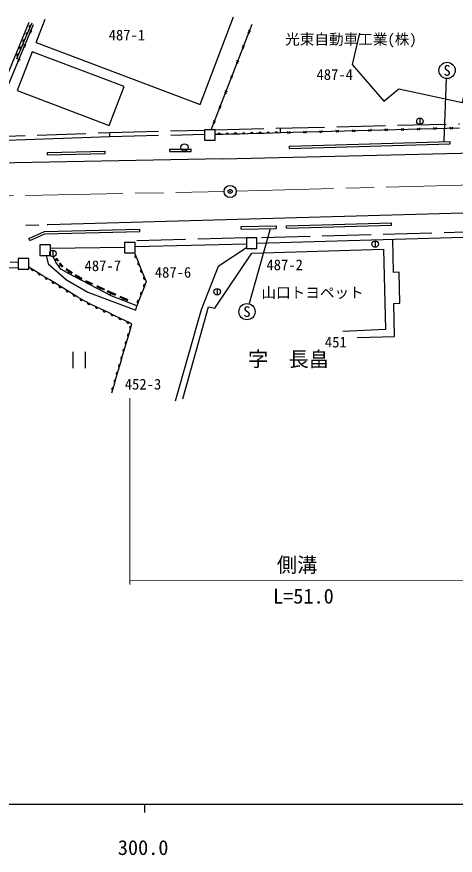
# Model space of a CAD drawing. Units: millimetres, scale not verified. Extents: x 40000 to 680000, y 20000 to 380000.
# Drawn here: x 352278 to 406294, y 198715 to 302110 of the extents above; entities that cross this region are included whole.
import ezdxf
from ezdxf.enums import TextEntityAlignment as Align

# ---------------------------------------------------------------- set-up
doc = ezdxf.new("R2010")
doc.units = ezdxf.units.MM
doc.header["$LTSCALE"] = 1000
doc.header["$PDMODE"] = 32
doc.header["$PDSIZE"] = 500
doc.linetypes.add('CHAIN', pattern=[18.5, 12, -1.5, 3.5, -1.5])
doc.linetypes.add('DASHED', pattern=[7.5, 6, -1.5])
for name, color, linetype, lineweight in [('M-BGD', 7, 'Continuous', 25), ('M-BGD-EXST', 7, 'Continuous', 25), ('M-BMK', 2, 'CHAIN', 13), ('M-BMK-SRVR', 3, 'Continuous', 25), ('M-STR-HTXT', 7, 'Continuous', 13), ('M-STR-STRC', 7, 'Continuous', 25), ('M-TTL-BAND', 7, 'Continuous', 25)]:
    doc.layers.add(name, color=color, linetype=linetype, lineweight=lineweight)
doc.layers.add('M-BMK-HTXT', color=7, linetype='Continuous')
doc.layers.add('M-OTRS', color=6, linetype='Continuous')
doc.styles.add('ＭＳ ゴシック', font='')
doc.styles.get('ＭＳ ゴシック').set_extended_font_data('MS Gothic')

msp = doc.modelspace()

# ---------------------------------------------------------------- linework, layer by layer
at = {"layer": 'M-BGD'}
for p, q in [((374889, 291307), (378973, 302110)), ((353766, 301403), (350096, 292608)), ((350690, 292371), (354355, 301169)), ((354113, 301314), (353741, 300432)), ((354685, 298946), (355768, 301811)), ((376232, 288176), (381271, 301190)), ((353741, 300432), (353369, 299549)), ((353831, 300172), (354145, 300406)), ((354016, 300095), (353961, 300483)), ((380754, 300132), (381068, 300388)), ((380941, 300060), (380881, 300460)), ((353369, 299549), (352997, 298667)), ((354685, 298946), (374889, 291307)), ((352625, 297784), (352253, 296902)), ((354161, 297794), (352345, 293006)), ((352997, 298667), (352625, 297784)), ((353098, 298412), (353412, 298646)), ((353283, 298335), (353228, 298723)), ((365493, 293495), (354161, 297794)), ((380034, 298273), (380348, 298529)), ((380221, 298200), (380162, 298601)), ((352365, 296653), (352680, 296887)), ((352550, 296576), (352495, 296964)), ((379315, 296414), (379628, 296670)), ((379501, 296341), (379442, 296742)), ((378595, 294554), (378909, 294811)), ((378781, 294482), (378722, 294883)), ((352345, 293006), (363677, 288708)), ((363677, 288708), (365493, 293495)), ((377875, 292695), (378189, 292952)), ((378061, 292623), (378002, 293024)), ((377155, 290836), (377469, 291093)), ((377342, 290764), (377282, 291165)), ((376435, 288977), (376749, 289234)), ((376622, 288905), (376563, 289306)), ((363752, 287342), (363736, 287842)), ((376703, 288176), (375403, 288176)), ((375403, 288176), (375403, 286876)), ((376703, 286876), (376703, 288176)), ((377712, 287599), (376703, 287573)), ((378720, 287625), (377712, 287599)), ((379729, 287652), (378720, 287625)), ((380737, 287678), (379729, 287652)), ((381746, 287704), (380737, 287678)), ((382755, 287730), (381746, 287704)), ((383763, 287757), (382755, 287730)), ((384772, 287783), (383763, 287757)), ((406811, 288387), (384772, 287783)), ((385954, 287715), (385594, 287906)), ((385948, 287915), (385600, 287706)), ((387957, 287770), (387598, 287960)), ((387952, 287970), (387603, 287761)), ((389961, 287825), (389601, 288015)), ((389955, 288025), (389607, 287815)), ((391964, 287880), (391605, 288070)), ((391959, 288080), (391610, 287870)), ((393968, 287935), (393608, 288125)), ((393962, 288135), (393614, 287925)), ((395972, 287990), (395612, 288180)), ((395966, 288190), (395617, 287980)), ((397975, 288045), (397615, 288235)), ((397970, 288245), (397621, 288035)), ((399979, 288100), (399619, 288290)), ((399973, 288300), (399625, 288090)), ((401982, 288155), (401623, 288345)), ((401977, 288355), (401628, 288145)), ((403986, 288210), (403626, 288400)), ((403980, 288410), (403632, 288200)), ((405989, 288265), (405630, 288455)), ((405984, 288465), (405635, 288255)), ((347326, 286745), (363752, 287342)), ((375403, 286876), (376703, 286876)), ((385887, 286161), (405652, 286730)), ((385896, 285861), (405661, 286430)), ((405661, 286430), (405652, 286730)), ((356065, 285383), (363160, 285557)), ((356072, 285083), (356065, 285383)), ((363167, 285257), (363160, 285557)), ((371124, 285499), (371125, 285799)), ((371124, 285499), (373743, 285491)), ((371125, 285799), (373744, 285791)), ((373743, 285491), (373744, 285791)), ((385896, 285861), (385887, 286161)), ((356072, 285083), (363167, 285257)), ((379911, 276232), (384241, 276316)), ((379916, 275932), (379911, 276232)), ((384241, 276316), (384247, 276016)), ((385514, 276334), (398443, 276717)), ((385523, 276035), (385514, 276334)), ((385523, 276035), (398452, 276417)), ((398452, 276417), (398443, 276717)), ((367434, 275623), (367427, 275922)), ((379916, 275932), (384247, 276016)), ((381862, 274187), (411106, 275054)), ((353903, 274503), (353779, 274776)), ((366854, 274290), (365554, 274290)), ((365554, 274290), (365554, 272990)), ((366854, 272990), (366854, 274290)), ((366854, 273795), (380562, 274101)), ((381862, 274835), (380562, 274835)), ((380562, 274835), (380562, 273535)), ((381862, 273535), (381862, 274835)), ((398549, 274681), (398651, 270592)), ((356436, 273979), (355136, 273979)), ((355136, 273979), (355136, 272679)), ((356436, 272679), (356436, 273979)), ((356436, 273592), (365554, 273700)), ((365554, 272990), (366854, 272990)), ((366773, 272990), (367135, 272104)), ((380562, 273535), (381862, 273535)), ((353758, 272283), (352458, 272283)), ((352458, 272283), (352458, 270983)), ((353758, 270983), (353758, 272283)), ((355136, 272679), (356436, 272679)), ((357181, 272116), (357021, 272020)), ((357042, 272277), (357319, 271955)), ((357129, 272330), (357407, 272007)), ((367135, 272104), (367496, 271218)), ((352458, 271147), (337550, 270780)), ((352458, 271838), (351464, 271821)), ((352458, 270983), (353758, 270983)), ((354621, 270708), (353758, 271233)), ((357485, 271686), (357887, 271232)), ((357686, 271459), (357492, 271309)), ((357591, 271767), (357993, 271314)), ((358307, 270939), (359072, 270446)), ((358380, 271050), (359146, 270557)), ((367496, 271218), (367858, 270331)), ((355483, 270182), (354621, 270708)), ((356345, 269656), (355483, 270182)), ((358690, 270693), (358555, 270490)), ((359453, 270264), (360264, 269741)), ((359502, 270348), (360313, 269826)), ((359859, 270002), (359770, 269847)), ((367858, 270331), (368219, 269445)), ((399392, 270610), (398651, 270592)), ((399487, 266777), (399392, 270610)), ((357207, 269130), (356345, 269656)), ((358069, 268604), (357207, 269130)), ((360714, 269521), (361564, 269135)), ((360762, 269603), (361613, 269217)), ((361139, 269328), (361050, 269177)), ((362089, 268853), (363023, 268430)), ((362144, 268962), (363078, 268538)), ((368219, 269445), (367836, 268451)), ((358932, 268078), (358069, 268604)), ((359794, 267552), (358932, 268078)), ((362556, 268641), (362455, 268442)), ((363359, 268236), (364407, 267761)), ((363431, 268365), (364479, 267890)), ((363883, 267999), (363752, 267764)), ((367836, 268451), (367453, 267457)), ((360656, 267026), (359794, 267552)), ((361623, 266562), (360656, 267026)), ((364923, 267566), (365902, 267122)), ((364978, 267676), (365957, 267232)), ((365412, 267344), (365311, 267142)), ((367453, 267457), (367071, 266462)), ((398717, 266758), (399487, 266777)), ((362591, 266098), (361623, 266562)), ((363558, 265634), (362591, 266098)), ((398818, 262688), (398717, 266758)), ((364525, 265169), (363558, 265634)), ((365493, 264705), (364525, 265169)), ((366460, 264241), (365493, 264705)), ((366185, 263297), (366460, 264241)), ((365911, 262353), (366185, 263297)), ((394202, 262574), (398818, 262688)), ((365636, 261409), (365911, 262353)), ((365361, 260464), (365636, 261409)), ((365087, 259520), (365361, 260464)), ((364537, 257632), (364812, 258576)), ((364812, 258576), (365087, 259520)), ((364263, 256688), (364537, 257632)), ((363988, 255744), (364263, 256688))]:
    msp.add_line(p, q, dxfattribs=at)
at = {"layer": 'M-BGD', "linetype": 'DASHED'}
for p, q in [((376703, 288176), (406811, 288918)), ((363752, 287342), (375403, 287630)), ((384772, 287783), (384757, 288374)), ((418411, 275839), (381862, 274835)), ((380562, 274835), (366364, 274464)), ((337550, 271241), (352458, 271542))]:
    msp.add_line(p, q, dxfattribs=at)
at = {"layer": 'M-BGD'}
for points in [[(394483, 300088), (393590, 296224), (397512, 291719), (399359, 293208), (407191, 291545), (409321, 301213)], [(353779, 274776), (355679, 275642), (367427, 275922)], [(353903, 274503), (355748, 275344), (367434, 275623)], [(380562, 273616), (377087, 271295), (374993, 265954), (371794, 254728)], [(372715, 255003), (375898, 266327), (376658, 266169), (381256, 272969), (397464, 273438), (397710, 263555), (392431, 263296)], [(355895, 272679), (356147, 271655), (358415, 269666), (361042, 268134), (366925, 265918), (367071, 266462), (363894, 267689), (358634, 270442), (357712, 270999), (357109, 271848), (356804, 272445)]]:
    msp.add_lwpolyline(points, dxfattribs=at)
at = {"layer": 'M-BGD', "linetype": 'DASHED'}
msp.add_lwpolyline([(347308, 287245), (363736, 287842), (375403, 288130)], dxfattribs=at)
at = {"layer": 'M-BGD'}
msp.add_circle((372931, 286003), 452, dxfattribs=at)
for centre, radius, start, end in [((353936, 300869), 160, 70.70254, 243.58419), ((353564, 299987), 160, 70.70254, 243.58419), ((353192, 299104), 160, 70.70334, 243.58008), ((352820, 298222), 160, 70.69982, 243.58359), ((352448, 297339), 160, 70.69982, 243.58359), ((377208, 287567), 169, 8.02124, 174.96047), ((378216, 287593), 169, 8.02124, 174.96047), ((379225, 287619), 169, 8.02124, 174.96047), ((380234, 287646), 169, 8.02124, 174.96047), ((381242, 287672), 169, 8.02503, 174.95668), ((382251, 287698), 169, 8.02503, 174.95668), ((383259, 287724), 169, 8.02503, 174.95668), ((384268, 287751), 169, 8.02503, 174.95668), ((366963, 272551), 160, 115.71896, 288.66954), ((354200, 270987), 169, 155.20648, 322.0312), ((367325, 271664), 160, 115.71695, 288.66823), ((367686, 270778), 160, 115.71695, 288.66823), ((355062, 270461), 169, 155.20867, 322.03192), ((355924, 269935), 169, 155.20846, 322.02923), ((368048, 269892), 160, 115.71695, 288.66823), ((356786, 269409), 169, 155.20867, 322.03192), ((357648, 268883), 169, 155.20648, 322.0312), ((368056, 268937), 180, 78.5648, 239.31292), ((358511, 268358), 169, 155.21065, 322.02994), ((359373, 267832), 169, 155.20648, 322.0312), ((367673, 267943), 180, 78.5648, 239.31292), ((360235, 267306), 169, 155.20867, 322.03192), ((361153, 266823), 182, 164.38471, 324.33941), ((367290, 266949), 180, 78.5648, 239.31292), ((362121, 266358), 182, 164.38132, 324.3428), ((363088, 265894), 182, 164.38132, 324.3428), ((364055, 265430), 182, 164.37969, 324.34442), ((365023, 264966), 182, 164.38062, 324.3406), ((365990, 264501), 182, 164.38471, 324.33941), ((366337, 263765), 164, 78.83911, 248.7202), ((366062, 262821), 164, 78.84213, 248.72054), ((365787, 261876), 164, 78.84213, 248.72054), ((365513, 260932), 164, 78.84319, 248.71948), ((365238, 259988), 164, 78.84213, 248.72054), ((364963, 259044), 164, 78.8405, 248.72119), ((364689, 258100), 164, 78.84213, 248.72054), ((364414, 257156), 164, 78.84213, 248.72054), ((364139, 256212), 164, 78.84319, 248.71948)]:
    msp.add_arc(centre, radius, start, end, dxfattribs=at)
at = {"layer": 'M-BGD-EXST'}
for p, q in [((404947, 286761), (405226, 294489)), ((401950, 289622), (401950, 288822)), ((383479, 275965), (380925, 266751)), ((396423, 274481), (396423, 273681)), ((356731, 273315), (356731, 272515)), ((376969, 268608), (376969, 267808)), ((359193, 260771), (359193, 258771)), ((360693, 260771), (360693, 258771))]:
    msp.add_line(p, q, dxfattribs=at)
for centre, radius in [((405292, 295492), 1000), ((401950, 289222), 400), ((396423, 274081), 400), ((356731, 272915), 400), ((376969, 268208), 400), ((380635, 265744), 1000)]:
    msp.add_circle(centre, radius, dxfattribs=at)
at = {"layer": 'M-BMK'}
for p, q in [((379314, 280591), (477867, 283327)), ((279370, 278669), (377814, 280556))]:
    msp.add_line(p, q, dxfattribs=at)
at = {"layer": 'M-BMK-SRVR'}
msp.add_circle((378564, 280570), 750, dxfattribs=at)
at = {"layer": 'M-OTRS'}
msp.add_point((378564, 280570), dxfattribs=at)
at = {"layer": 'M-STR-HTXT'}
for p, q in [((366214, 232109), (366214, 255064)), ((417438, 232645), (366214, 232562))]:
    msp.add_line(p, q, dxfattribs=at)
at = {"layer": 'M-STR-STRC'}
for p, q in [((377661, 284587), (461754, 286624)), ((377661, 284587), (303052, 283127)), ((356094, 276502), (419414, 278296)), ((353384, 276426), (354989, 276471)), ((356010, 276499), (356094, 276502))]:
    msp.add_line(p, q, dxfattribs=at)
at = {"layer": 'M-TTL-BAND'}
for p, q in [((40000, 205000), (579000, 205000)), ((368000, 205000), (368000, 204000))]:
    msp.add_line(p, q, dxfattribs=at)

# ---------------------------------------------------------------- texts
at = {"layer": 'M-BGD-EXST', "style": 'ＭＳ ゴシック'}
for p in [(405292, 295492), (380635, 265744)]:
    msp.add_text('S', height=1320, dxfattribs=at).set_placement(p, align=Align.MIDDLE_CENTER)
at = {"layer": 'M-BMK-HTXT', "style": 'ＭＳ ゴシック'}
for s, height, p in [('487-1', 1320, (365843, 299858)), ('光東自動車工業(株)', 1320, (393443, 299332)), ('487-4', 1320, (391447, 294988)), ('487-7', 1320, (362872, 271406)), ('487-2', 1320, (385280, 271517)), ('487-6', 1320, (371525, 270592)), ('山口トヨペット', 1320, (388721, 268095)), ('451', 1320, (391585, 261991)), ('字\u3000長畠', 1833, (385756, 259892)), ('452-3', 1320, (367827, 256800))]:
    msp.add_text(s, height=height, dxfattribs=at).set_placement(p, align=Align.MIDDLE_CENTER)
at = {"layer": 'M-STR-HTXT', "style": 'ＭＳ ゴシック'}
for s, p in [('側溝', (386809, 234523)), ('L=51.0', (387592, 230661))]:
    msp.add_text(s, height=1833, dxfattribs=at).set_placement(p, align=Align.MIDDLE_CENTER)
at = {"layer": 'M-TTL-BAND', "style": 'ＭＳ ゴシック'}
msp.add_text('300.0', height=1833, dxfattribs=at).set_placement((367844, 198195), align=Align.BOTTOM_CENTER)

doc.saveas('drawing.dxf')
